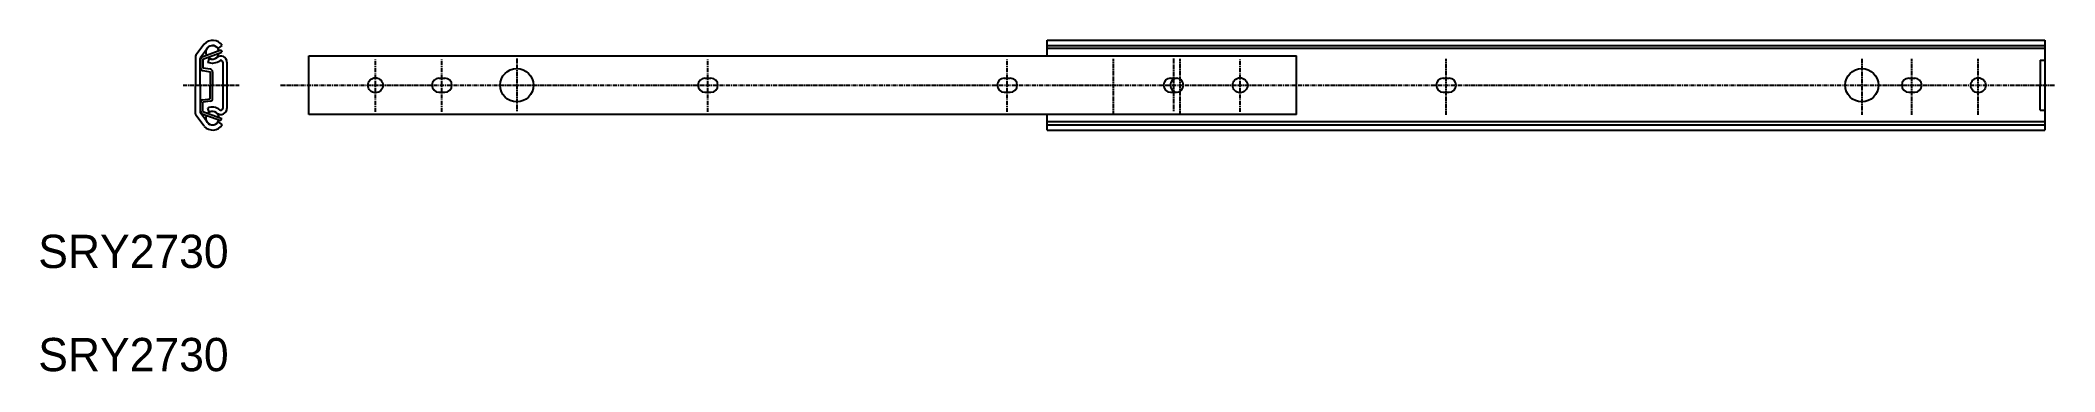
# Model space of a CAD drawing. Extents: x 131 to 737, y 258 to 358.
import ezdxf

# ---------------------------------------------------------------- set-up
doc = ezdxf.new("R2010")
doc.units = 0
doc.linetypes.add('CENTER', pattern=[2, 1.25, -0.25, 0.25, -0.25])
doc.layers.get('0').update_dxf_attribs({"linetype": 'CONTINUOUS'})
doc.layers.add('CENTER', color=1, linetype='CENTER')

msp = doc.modelspace()

# ---------------------------------------------------------------- linework, layer by layer
at = {"color": 7, "linetype": 'CONTINUOUS'}
for p, q in [((433.79, 352.9), (433.79, 357.61)), ((433.79, 357.61), (733.79, 357.61)), ((733.79, 357.61), (733.79, 330.61)), ((177.64, 352.66), (177.64, 344.11)), ((180.32, 356.45), (177.79, 353.11)), ((179.06, 344.11), (179.06, 352.12)), ((181.59, 355.66), (179.08, 352.29)), ((179.2, 351.95), (179.2, 349.24)), ((179.69, 352.65), (185.31, 354.75)), ((179.93, 351.96), (185.56, 354.07)), ((179.93, 351.96), (179.93, 349.23)), ((181.8, 352.2), (181.35, 350.99)), ((184.49, 355.12), (185.72, 356.04)), ((185.31, 354.75), (185.58, 354.07)), ((185.31, 354.75), (185.58, 354.07)), ((211.79, 335.32), (211.79, 352.9)), ((211.79, 352.9), (508.79, 352.9)), ((433.79, 356.01), (733.79, 356.01)), ((733.79, 355.13), (433.79, 355.13)), ((508.79, 335.32), (508.79, 352.9)), ((732.39, 351.61), (732.39, 344.11)), ((732.39, 351.61), (733.79, 351.61)), ((179.84, 348.5), (182.06, 348.18)), ((182.15, 348.9), (179.93, 349.23)), ((182.06, 348.18), (182.06, 344.11)), ((182.79, 348.16), (182.79, 344.11)), ((185.85, 351.07), (185.85, 337.15)), ((187.13, 351.07), (187.13, 337.15)), ((250.89, 346.21), (252.69, 346.21)), ((330.89, 346.21), (332.69, 346.21)), ((420.89, 346.21), (422.69, 346.21)), ((470.89, 346.21), (472.69, 346.21)), ((552.89, 346.21), (554.69, 346.21)), ((692.89, 346.21), (694.69, 346.21)), ((177.64, 335.56), (177.64, 344.11)), ((179.06, 344.11), (179.06, 336.1)), ((179.84, 339.72), (182.06, 340.04)), ((182.15, 339.32), (179.93, 338.99)), ((182.06, 340.04), (182.06, 344.11)), ((182.79, 340.06), (182.79, 344.11)), ((250.89, 342.01), (252.69, 342.01)), ((330.89, 342.01), (332.69, 342.01)), ((420.89, 342.01), (422.69, 342.01)), ((470.89, 342.01), (472.69, 342.01)), ((552.89, 342.01), (554.69, 342.01)), ((692.89, 342.01), (694.69, 342.01)), ((732.39, 336.61), (732.39, 344.11)), ((180.32, 331.77), (177.79, 335.11)), ((181.59, 332.56), (179.08, 335.93)), ((179.2, 336.27), (179.2, 338.98)), ((179.69, 335.57), (185.31, 333.47)), ((179.93, 336.26), (179.93, 338.99)), ((179.93, 336.26), (185.56, 334.15)), ((181.8, 336.02), (181.35, 337.23)), ((185.31, 333.47), (185.58, 334.15)), ((185.31, 333.47), (185.58, 334.15)), ((185.31, 333.47), (185.58, 334.15)), ((185.31, 333.47), (185.58, 334.15)), ((508.79, 335.32), (211.79, 335.32)), ((433.79, 330.61), (433.79, 335.32)), ((732.39, 336.61), (733.79, 336.61)), ((184.49, 333.1), (185.72, 332.18)), ((733.79, 333.09), (433.79, 333.09)), ((433.79, 332.21), (733.79, 332.21)), ((433.79, 330.61), (733.79, 330.61))]:
    msp.add_line(p, q, dxfattribs=at)
msp.add_lwpolyline([(185.85, 351.07, 0.640043), (184.96, 351.48, -0.294108), (181.35, 350.99)], format="xyb", dxfattribs=at)
for centre, radius in [((231.79, 344.11), 2.25), ((274.29, 344.11), 5), ((491.79, 344.11), 2.25), ((678.79, 344.11), 5), ((713.79, 344.11), 2.25)]:
    msp.add_circle(centre, radius, dxfattribs=at)
for centre, radius, start, end in [((182.86, 354.18), 3.41, 33.04281, 138.10671), ((178.39, 352.66), 0.749, 142.82226, 180), ((179.56, 352.12), 0.5, 160.66759, 180), ((179.95, 351.95), 0.749, 110.47191, 180), ((182.78, 354), 2.01, 15.33659, 205.60722), ((182.78, 354), 2.01, 227.39479, 353.55209), ((182.78, 354), 2.04, 33.32506, 125.56298), ((182.77, 354.04), 2.08, 242.0793, 310.48401), ((185.31, 351.07), 1.82, 0, 130.48401), ((179.95, 349.24), 0.749, 180, 261.67494), ((182.04, 348.16), 0.749, 0, 81.67494), ((250.89, 344.11), 2.1, 90, 270), ((252.69, 344.11), 2.1, 270, 90), ((330.89, 344.11), 2.1, 90, 270), ((332.69, 344.11), 2.1, 270, 90), ((420.89, 344.11), 2.1, 90, 270), ((422.69, 344.11), 2.1, 270, 90), ((470.89, 344.11), 2.1, 90, 270), ((472.89, 344.11), 2.1, 90, 270), ((472.69, 344.11), 2.1, 270, 90), ((552.89, 344.11), 2.1, 90, 270), ((554.69, 344.11), 2.1, 270, 90), ((692.89, 344.11), 2.1, 90, 270), ((694.69, 344.11), 2.1, 270, 90), ((179.95, 338.98), 0.749, 98.32506, 180), ((182.04, 340.06), 0.749, 278.32506, 0), ((178.39, 335.56), 0.749, 180, 217.17774), ((179.56, 336.1), 0.5, 180, 199.33241), ((179.95, 336.27), 0.749, 180, 249.52656), ((182.78, 334.22), 2.01, 154.39199, 344.66113), ((182.77, 334.18), 3.37, 49.51599, 115.07214), ((182.78, 334.22), 2.01, 6.44791, 132.60521), ((182.77, 334.18), 2.08, 49.51599, 117.9207), ((185.31, 337.15), 1.82, 229.51599, 0), ((185.31, 337.15), 0.54, 229.51599, 0), ((182.86, 334.04), 3.41, 221.89329, 326.95719), ((182.78, 334.22), 2.04, 234.43702, 326.67494)]:
    msp.add_arc(centre, radius, start, end, dxfattribs=at)
at = {"layer": 'CENTER', "color": 1, "linetype": 'CENTER'}
for p, q in [((231.79, 336.11), (231.79, 352.11)), ((251.79, 336.11), (251.79, 352.11)), ((274.29, 352.11), (274.29, 336.11)), ((331.79, 336.11), (331.79, 352.11)), ((421.79, 336.11), (421.79, 352.11)), ((453.79, 335.27), (453.79, 352)), ((471.79, 352.11), (471.79, 336.11)), ((473.79, 335.27), (473.79, 352)), ((491.79, 336.11), (491.79, 352.11)), ((553.79, 335.27), (553.79, 352)), ((678.79, 352), (678.79, 335.27)), ((693.79, 335.27), (693.79, 352)), ((713.79, 335.27), (713.79, 352)), ((173.92, 344.11), (190.85, 344.11)), ((203.25, 344.11), (736.79, 344.11))]:
    msp.add_line(p, q, dxfattribs=at)

# ---------------------------------------------------------------- texts
at = {"color": 7, "linetype": 'CONTINUOUS'}
for p in [(130.39, 289.19), (130.39, 258.19)]:
    msp.add_text('SRY2730', height=10, dxfattribs=at).set_placement(p)

doc.saveas('drawing.dxf')
